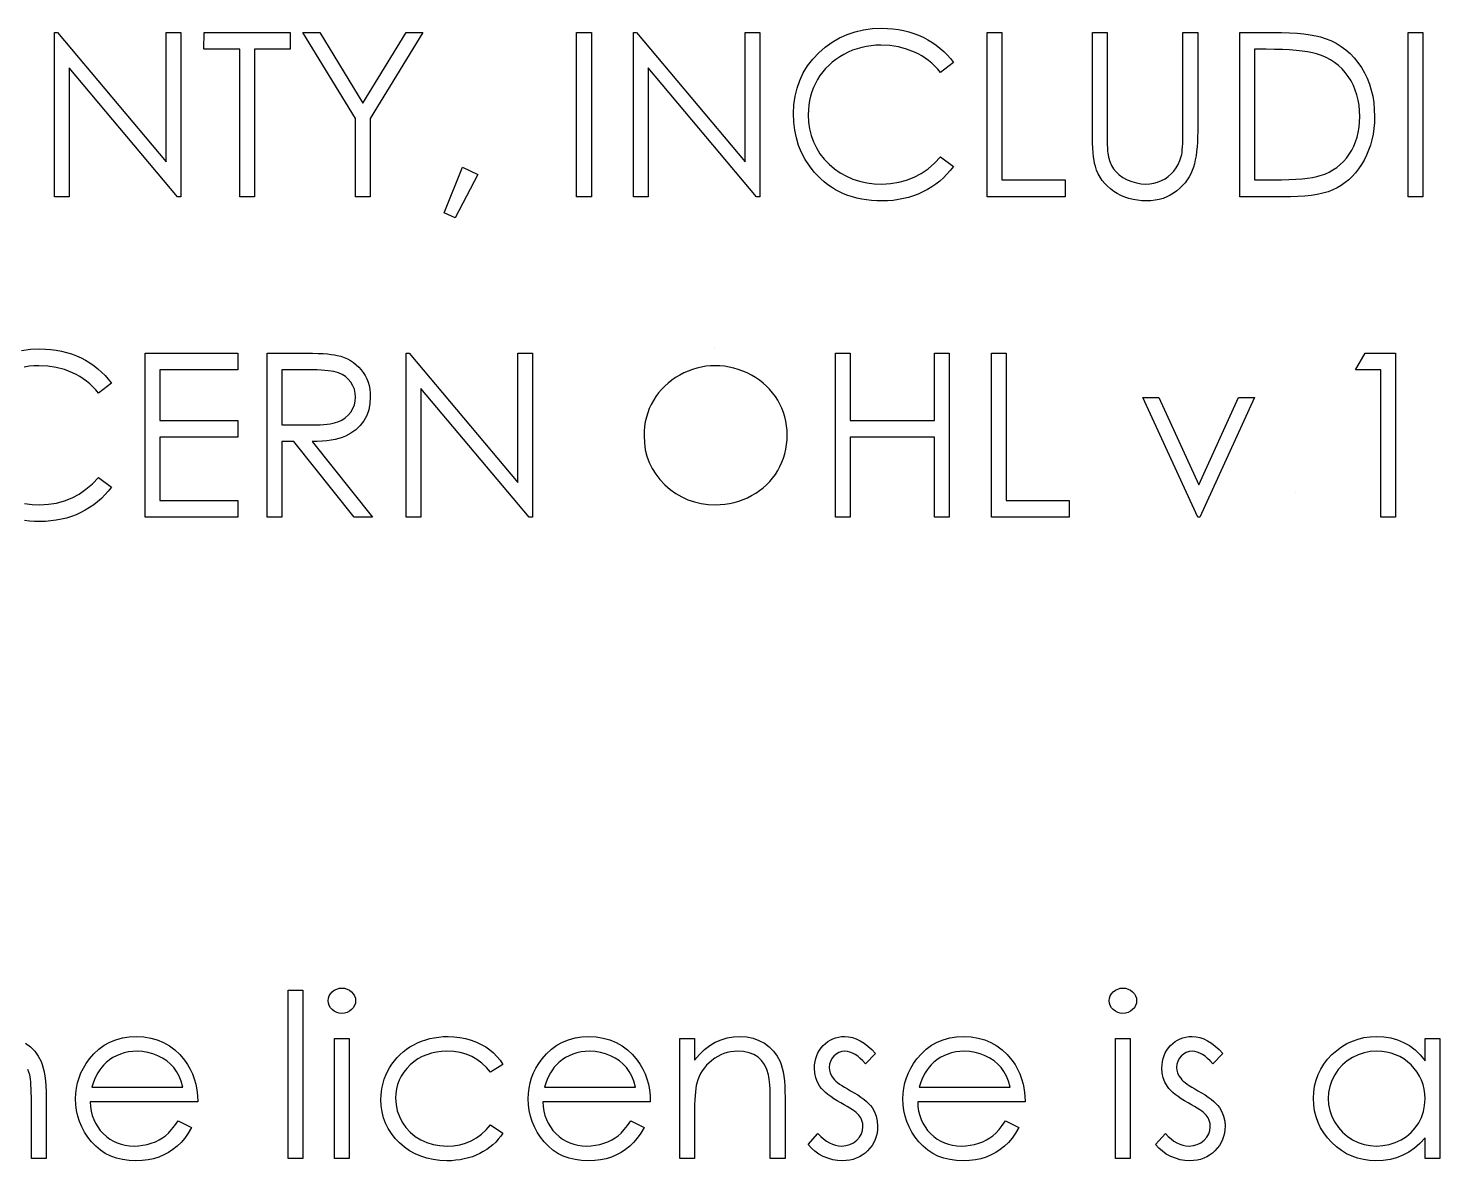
# Model space of a CAD drawing. Header units: millimetres. Extents: x 25 to 318, y 0 to 139.
# Drawn here: x 61.93 to 92.02, y 87.48 to 111.61 of the extents above; entities that cross this region are included whole.
import ezdxf

# ---------------------------------------------------------------- set-up
doc = ezdxf.new("R2010")
doc.units = ezdxf.units.MM

msp = doc.modelspace()

# ---------------------------------------------------------------- linework, layer by layer
at = {"color": 7, "linetype": 'Continuous'}
for p, q in [((76.558, 104.779), (76.558, 104.779)), ((88.943, 101.728), (88.942, 101.728))]:
    msp.add_line(p, q, dxfattribs=at)
at = {"color": 7, "linetype": 'Continuous', "flags": 128}
for points in [[(62.491, 108.023), (62.491, 111.523), (62.491, 111.523), (62.557, 111.523), (62.557, 111.523), (64.869, 108.768), (64.869, 108.768), (64.869, 111.523), (64.869, 111.523), (65.183, 111.523), (65.183, 111.523), (65.183, 108.023), (65.183, 108.023), (65.111, 108.023), (65.111, 108.023), (62.805, 110.771), (62.805, 110.771), (62.805, 108.023), (62.805, 108.023), (62.491, 108.023)], [(65.676, 111.164), (65.677, 111.523), (65.677, 111.523), (67.516, 111.523), (67.516, 111.523), (67.516, 111.164), (67.516, 111.164), (66.753, 111.164), (66.753, 111.164), (66.753, 108.023), (66.753, 108.023), (66.439, 108.023), (66.439, 108.023), (66.439, 111.164), (66.439, 111.164), (65.677, 111.164)], [(67.785, 111.523), (68.145, 111.523), (68.145, 111.523), (69.065, 110.019), (69.065, 110.019), (69.983, 111.523), (69.983, 111.523), (70.343, 111.523), (70.343, 111.523), (69.221, 109.687), (69.221, 109.687), (69.221, 108.023), (69.221, 108.023), (68.907, 108.023), (68.907, 108.023), (68.907, 109.687), (68.907, 109.687), (67.785, 111.523)], [(73.619, 111.523), (73.933, 111.523), (73.933, 111.523), (73.933, 108.023), (73.933, 108.023), (73.619, 108.023), (73.619, 108.023), (73.619, 111.523)], [(74.83, 108.023), (74.83, 111.523), (74.83, 111.523), (74.896, 111.523), (74.896, 111.523), (77.209, 108.768), (77.209, 108.768), (77.209, 111.523), (77.209, 111.523), (77.523, 111.523), (77.523, 111.523), (77.523, 108.023), (77.523, 108.023), (77.451, 108.023), (77.451, 108.023), (75.144, 110.771), (75.144, 110.771), (75.144, 108.023), (75.144, 108.023), (74.83, 108.023)], [(81.651, 110.881), (81.376, 110.67), (81.376, 110.67), (81.316, 110.74), (81.254, 110.805), (81.189, 110.866), (81.121, 110.923), (81.049, 110.975), (80.976, 111.022), (80.899, 111.066), (80.819, 111.105), (80.652, 111.17), (80.477, 111.217), (80.295, 111.245), (80.104, 111.254), (80.104, 111.254), (79.999, 111.251), (79.895, 111.241), (79.794, 111.226), (79.695, 111.204), (79.597, 111.176), (79.501, 111.142), (79.408, 111.102), (79.316, 111.055), (79.228, 111.003), (79.145, 110.947), (79.067, 110.887), (78.994, 110.822), (78.926, 110.754), (78.864, 110.681), (78.806, 110.603), (78.754, 110.522), (78.707, 110.437), (78.667, 110.349), (78.633, 110.259), (78.604, 110.166), (78.583, 110.071), (78.567, 109.973), (78.558, 109.872), (78.555, 109.769), (78.555, 109.769), (78.562, 109.614), (78.583, 109.467), (78.617, 109.325), (78.666, 109.19), (78.729, 109.061), (78.806, 108.939), (78.896, 108.824), (79.001, 108.715), (79.116, 108.616), (79.238, 108.53), (79.368, 108.458), (79.505, 108.398), (79.649, 108.352), (79.801, 108.319), (79.96, 108.298), (80.126, 108.292), (80.126, 108.292), (80.309, 108.301), (80.484, 108.329), (80.652, 108.374), (80.812, 108.438), (80.964, 108.52), (81.11, 108.62), (81.246, 108.739), (81.376, 108.875), (81.376, 108.875), (81.651, 108.667), (81.651, 108.667), (81.584, 108.582), (81.512, 108.502), (81.437, 108.427), (81.358, 108.357), (81.274, 108.291), (81.187, 108.23), (81.095, 108.175), (81, 108.125), (80.901, 108.08), (80.799, 108.041), (80.695, 108.008), (80.587, 107.981), (80.476, 107.96), (80.363, 107.945), (80.247, 107.936), (80.128, 107.933), (80.128, 107.933), (80.015, 107.935), (79.905, 107.943), (79.798, 107.955), (79.695, 107.972), (79.594, 107.993), (79.496, 108.019), (79.402, 108.05), (79.31, 108.086), (79.221, 108.127), (79.135, 108.172), (79.053, 108.223), (78.973, 108.277), (78.896, 108.337), (78.823, 108.402), (78.752, 108.471), (78.684, 108.545), (78.684, 108.545), (78.581, 108.678), (78.49, 108.817), (78.414, 108.963), (78.351, 109.116), (78.303, 109.275), (78.269, 109.441), (78.248, 109.614), (78.241, 109.793), (78.241, 109.793), (78.249, 109.982), (78.274, 110.163), (78.316, 110.336), (78.375, 110.501), (78.45, 110.659), (78.543, 110.81), (78.651, 110.952), (78.778, 111.088), (78.916, 111.211), (79.063, 111.317), (79.219, 111.407), (79.383, 111.482), (79.555, 111.539), (79.736, 111.58), (79.926, 111.604), (80.124, 111.613), (80.124, 111.613), (80.244, 111.61), (80.362, 111.601), (80.476, 111.585), (80.588, 111.564), (80.697, 111.538), (80.803, 111.504), (80.906, 111.465), (81.005, 111.42), (81.101, 111.369), (81.193, 111.314), (81.281, 111.254), (81.363, 111.189), (81.442, 111.119), (81.516, 111.045), (81.586, 110.965), (81.651, 110.881)], [(82.369, 111.523), (82.683, 111.523), (82.683, 111.523), (82.683, 108.382), (82.683, 108.382), (84.029, 108.382), (84.029, 108.382), (84.029, 108.023), (84.029, 108.023), (82.369, 108.023), (82.369, 108.023), (82.369, 111.523)], [(84.612, 111.523), (84.927, 111.523), (84.927, 111.523), (84.927, 109.426), (84.927, 109.426), (84.927, 109.337), (84.927, 109.257), (84.929, 109.185), (84.93, 109.123), (84.932, 109.069), (84.934, 109.024), (84.937, 108.988), (84.941, 108.96), (84.941, 108.96), (84.958, 108.862), (84.984, 108.772), (85.019, 108.69), (85.062, 108.617), (85.116, 108.551), (85.182, 108.49), (85.262, 108.435), (85.354, 108.385), (85.453, 108.345), (85.552, 108.315), (85.651, 108.298), (85.751, 108.292), (85.751, 108.292), (85.837, 108.297), (85.921, 108.31), (86.003, 108.333), (86.083, 108.365), (86.16, 108.406), (86.229, 108.453), (86.292, 108.507), (86.349, 108.568), (86.399, 108.636), (86.442, 108.712), (86.477, 108.793), (86.506, 108.882), (86.506, 108.882), (86.515, 108.92), (86.522, 108.966), (86.528, 109.021), (86.533, 109.084), (86.537, 109.157), (86.54, 109.238), (86.541, 109.328), (86.542, 109.426), (86.542, 109.426), (86.542, 111.523), (86.542, 111.523), (86.856, 111.523), (86.856, 111.523), (86.856, 109.409), (86.856, 109.409), (86.855, 109.295), (86.85, 109.186), (86.843, 109.082), (86.834, 108.985), (86.821, 108.893), (86.806, 108.807), (86.788, 108.725), (86.767, 108.65), (86.742, 108.58), (86.712, 108.511), (86.676, 108.444), (86.634, 108.38), (86.587, 108.318), (86.534, 108.259), (86.476, 108.202), (86.412, 108.147), (86.344, 108.097), (86.273, 108.054), (86.197, 108.017), (86.118, 107.986), (86.036, 107.963), (85.951, 107.946), (85.861, 107.937), (85.769, 107.933), (85.769, 107.933), (85.668, 107.937), (85.571, 107.946), (85.478, 107.962), (85.388, 107.984), (85.302, 108.012), (85.22, 108.047), (85.141, 108.088), (85.066, 108.135), (84.996, 108.188), (84.932, 108.244), (84.874, 108.305), (84.822, 108.371), (84.776, 108.439), (84.736, 108.513), (84.703, 108.59), (84.675, 108.671), (84.675, 108.671), (84.66, 108.728), (84.647, 108.794), (84.637, 108.871), (84.628, 108.958), (84.622, 109.056), (84.617, 109.163), (84.613, 109.281), (84.612, 109.409), (84.612, 109.409), (84.612, 111.523)], [(87.753, 108.023), (87.753, 111.523), (87.753, 111.523), (88.46, 111.523), (88.46, 111.523), (88.645, 111.521), (88.816, 111.515), (88.975, 111.505), (89.121, 111.491), (89.252, 111.474), (89.372, 111.452), (89.477, 111.426), (89.571, 111.397), (89.571, 111.397), (89.691, 111.348), (89.805, 111.292), (89.912, 111.226), (90.012, 111.153), (90.106, 111.071), (90.193, 110.982), (90.273, 110.884), (90.345, 110.778), (90.411, 110.665), (90.468, 110.548), (90.516, 110.424), (90.555, 110.296), (90.586, 110.162), (90.608, 110.023), (90.621, 109.878), (90.625, 109.729), (90.625, 109.729), (90.622, 109.599), (90.611, 109.474), (90.594, 109.352), (90.57, 109.234), (90.539, 109.121), (90.5, 109.011), (90.456, 108.905), (90.404, 108.803), (90.346, 108.706), (90.285, 108.617), (90.219, 108.533), (90.15, 108.456), (90.076, 108.385), (89.998, 108.322), (89.915, 108.264), (89.829, 108.213), (89.736, 108.168), (89.635, 108.129), (89.524, 108.097), (89.405, 108.071), (89.276, 108.05), (89.139, 108.035), (88.993, 108.026), (88.838, 108.023), (88.838, 108.023), (87.753, 108.023)], [(91.343, 111.523), (91.657, 111.523), (91.657, 111.523), (91.657, 108.023), (91.657, 108.023), (91.343, 108.023), (91.343, 108.023), (91.343, 111.523)], [(88.067, 108.382), (88.469, 108.382), (88.469, 108.382), (88.642, 108.383), (88.802, 108.387), (88.948, 108.394), (89.08, 108.404), (89.198, 108.417), (89.303, 108.432), (89.393, 108.45), (89.47, 108.471), (89.47, 108.471), (89.565, 108.506), (89.656, 108.547), (89.74, 108.594), (89.82, 108.648), (89.894, 108.708), (89.963, 108.775), (90.027, 108.847), (90.086, 108.926), (90.139, 109.011), (90.184, 109.1), (90.223, 109.193), (90.255, 109.291), (90.28, 109.394), (90.297, 109.502), (90.308, 109.613), (90.311, 109.729), (90.311, 109.729), (90.308, 109.852), (90.296, 109.97), (90.277, 110.083), (90.25, 110.191), (90.216, 110.296), (90.174, 110.395), (90.125, 110.491), (90.067, 110.581), (90.003, 110.666), (89.933, 110.744), (89.857, 110.815), (89.776, 110.879), (89.689, 110.936), (89.595, 110.987), (89.495, 111.029), (89.389, 111.066), (89.389, 111.066), (89.301, 111.089), (89.2, 111.109), (89.085, 111.125), (88.957, 111.139), (88.816, 111.15), (88.662, 111.158), (88.495, 111.163), (88.314, 111.164), (88.314, 111.164), (88.068, 111.164), (88.068, 111.164), (88.068, 108.382)], [(71.189, 108.651), (71.51, 108.495), (71.51, 108.495), (71.027, 107.574), (71.027, 107.574), (70.792, 107.677), (70.792, 107.677), (71.189, 108.651)], [(61.787, 104.746), (61.977, 104.771), (62.175, 104.779), (62.175, 104.779), (62.296, 104.777), (62.413, 104.767), (62.528, 104.752), (62.639, 104.731), (62.748, 104.704), (62.854, 104.671), (62.957, 104.631), (63.056, 104.587), (63.152, 104.536), (63.244, 104.481), (63.332, 104.42), (63.415, 104.356), (63.493, 104.286), (63.568, 104.211), (63.637, 104.131), (63.702, 104.047)], [(63.702, 104.047), (63.427, 103.837), (63.427, 103.837), (63.368, 103.906), (63.305, 103.972), (63.24, 104.033), (63.172, 104.089), (63.101, 104.141), (63.027, 104.189), (62.95, 104.232), (62.87, 104.272), (62.703, 104.337), (62.528, 104.383), (62.346, 104.411), (62.155, 104.42), (62.155, 104.42), (62.05, 104.418), (61.947, 104.408), (61.845, 104.392)], [(64.42, 104.69), (66.394, 104.69), (66.394, 104.69), (66.394, 104.331), (66.394, 104.331), (64.734, 104.331), (64.734, 104.331), (64.734, 103.254), (64.734, 103.254), (66.394, 103.254), (66.394, 103.254), (66.394, 102.895), (66.394, 102.895), (64.734, 102.895), (64.734, 102.895), (64.734, 101.549), (64.734, 101.549), (66.394, 101.549), (66.394, 101.549), (66.394, 101.19), (66.394, 101.19), (64.42, 101.19), (64.42, 101.19), (64.42, 104.69)], [(67.023, 104.69), (67.723, 104.69), (67.723, 104.69), (67.863, 104.689), (67.992, 104.687), (68.109, 104.683), (68.214, 104.678), (68.307, 104.671), (68.388, 104.663), (68.459, 104.653), (68.516, 104.642), (68.516, 104.642), (68.592, 104.622), (68.665, 104.596), (68.735, 104.565), (68.8, 104.529), (68.862, 104.488), (68.92, 104.441), (68.975, 104.39), (69.025, 104.333), (69.071, 104.273), (69.111, 104.209), (69.145, 104.141), (69.172, 104.07), (69.194, 103.996), (69.209, 103.919), (69.219, 103.838), (69.221, 103.754), (69.221, 103.754), (69.213, 103.614), (69.187, 103.484), (69.144, 103.362), (69.083, 103.248), (69.007, 103.146), (68.916, 103.057), (68.809, 102.981), (68.689, 102.919), (68.621, 102.893), (68.548, 102.869), (68.469, 102.851), (68.384, 102.834), (68.292, 102.822), (68.194, 102.813), (68.09, 102.807), (67.98, 102.805), (67.98, 102.805), (69.266, 101.19), (69.266, 101.19), (68.878, 101.19), (68.878, 101.19), (67.592, 102.805), (67.592, 102.805), (67.337, 102.805), (67.337, 102.805), (67.337, 101.19), (67.337, 101.19), (67.023, 101.19), (67.023, 101.19), (67.023, 104.69)], [(69.984, 101.19), (69.984, 104.69), (69.984, 104.69), (70.05, 104.69), (70.05, 104.69), (72.362, 101.935), (72.362, 101.935), (72.362, 104.69), (72.362, 104.69), (72.677, 104.69), (72.677, 104.69), (72.677, 101.19), (72.677, 101.19), (72.605, 101.19), (72.605, 101.19), (70.298, 103.938), (70.298, 103.938), (70.298, 101.19), (70.298, 101.19), (69.984, 101.19)], [(76.573, 104.42), (76.474, 104.418), (76.376, 104.408), (76.279, 104.392), (76.184, 104.371), (76.09, 104.342), (75.996, 104.307), (75.905, 104.267), (75.815, 104.22), (75.728, 104.168), (75.646, 104.111), (75.569, 104.05), (75.496, 103.985), (75.429, 103.916), (75.366, 103.842), (75.309, 103.763), (75.256, 103.681), (75.209, 103.595), (75.168, 103.507), (75.133, 103.416), (75.105, 103.322), (75.083, 103.227), (75.067, 103.129), (75.058, 103.029), (75.055, 102.926), (75.055, 102.926), (75.062, 102.774), (75.083, 102.629), (75.117, 102.49), (75.166, 102.357), (75.229, 102.229), (75.305, 102.108), (75.395, 101.993), (75.5, 101.884), (75.614, 101.784), (75.734, 101.698), (75.86, 101.625), (75.991, 101.565), (76.128, 101.518), (76.27, 101.485), (76.419, 101.465), (76.573, 101.459), (76.573, 101.459), (76.677, 101.462), (76.779, 101.471), (76.879, 101.486), (76.977, 101.508), (77.073, 101.535), (77.167, 101.568), (77.259, 101.608), (77.349, 101.654), (77.436, 101.705), (77.518, 101.76), (77.595, 101.821), (77.667, 101.885), (77.734, 101.954), (77.797, 102.027), (77.854, 102.105), (77.906, 102.188), (77.953, 102.274), (77.994, 102.363), (78.028, 102.453), (78.056, 102.546), (78.078, 102.642), (78.093, 102.739), (78.103, 102.839), (78.106, 102.942), (78.106, 102.942), (78.103, 103.043), (78.093, 103.143), (78.078, 103.24), (78.056, 103.334), (78.028, 103.426), (77.994, 103.515), (77.953, 103.602), (77.906, 103.687), (77.854, 103.768), (77.796, 103.845), (77.733, 103.918), (77.666, 103.987), (77.593, 104.052), (77.514, 104.112), (77.432, 104.168), (77.343, 104.22), (77.252, 104.267), (77.159, 104.307), (77.065, 104.342), (76.969, 104.371), (76.872, 104.392), (76.774, 104.408), (76.674, 104.418), (76.573, 104.42)], [(79.138, 104.69), (79.452, 104.69), (79.452, 104.69), (79.452, 103.254), (79.452, 103.254), (81.247, 103.254), (81.247, 103.254), (81.247, 104.69), (81.247, 104.69), (81.561, 104.69), (81.561, 104.69), (81.561, 101.19), (81.561, 101.19), (81.247, 101.19), (81.247, 101.19), (81.247, 102.895), (81.247, 102.895), (79.452, 102.895), (79.452, 102.895), (79.452, 101.19), (79.452, 101.19), (79.138, 101.19), (79.138, 101.19), (79.138, 104.69)], [(82.458, 104.69), (82.773, 104.69), (82.773, 104.69), (82.773, 101.549), (82.773, 101.549), (84.119, 101.549), (84.119, 101.549), (84.119, 101.19), (84.119, 101.19), (82.459, 101.19), (82.459, 101.19), (82.459, 104.69)], [(90.427, 104.69), (91.074, 104.69), (91.074, 104.69), (91.074, 101.19), (91.074, 101.19), (90.76, 101.19), (90.76, 101.19), (90.76, 104.331), (90.76, 104.331), (90.221, 104.331), (90.221, 104.331), (90.427, 104.69)], [(67.337, 104.331), (67.337, 103.164), (67.337, 103.164), (67.978, 103.159), (67.978, 103.159), (68.067, 103.16), (68.151, 103.163), (68.229, 103.168), (68.302, 103.175), (68.367, 103.184), (68.427, 103.195), (68.481, 103.209), (68.529, 103.224), (68.613, 103.262), (68.688, 103.309), (68.752, 103.367), (68.807, 103.433), (68.851, 103.507), (68.882, 103.585), (68.901, 103.668), (68.907, 103.754), (68.907, 103.754), (68.901, 103.838), (68.882, 103.919), (68.85, 103.995), (68.806, 104.068), (68.751, 104.134), (68.689, 104.189), (68.618, 104.235), (68.54, 104.27), (68.495, 104.284), (68.444, 104.296), (68.386, 104.307), (68.321, 104.315), (68.249, 104.322), (68.17, 104.327), (68.085, 104.33), (67.993, 104.331), (67.993, 104.331), (67.337, 104.331)], [(85.689, 103.747), (86.029, 103.747), (86.029, 103.747), (86.878, 101.885), (86.878, 101.885), (87.727, 103.747), (87.727, 103.747), (88.068, 103.747), (88.068, 103.747), (86.901, 101.19), (86.901, 101.19), (86.856, 101.19), (86.856, 101.19), (85.689, 103.747)], [(61.852, 101.485), (62.011, 101.465), (62.177, 101.459), (62.177, 101.459), (62.36, 101.468), (62.535, 101.495), (62.703, 101.541), (62.864, 101.605), (63.016, 101.687), (63.161, 101.787), (63.298, 101.905), (63.427, 102.042), (63.427, 102.042), (63.702, 101.834), (63.702, 101.834), (63.635, 101.749), (63.563, 101.668), (63.488, 101.593), (63.409, 101.523), (63.326, 101.457), (63.238, 101.397), (63.146, 101.342), (63.051, 101.291), (62.952, 101.246), (62.85, 101.208), (62.746, 101.175), (62.638, 101.148), (62.528, 101.126), (62.414, 101.112), (62.298, 101.103), (62.179, 101.1), (62.179, 101.1), (62.066, 101.102), (61.956, 101.11), (61.85, 101.122)], [(67.471, 91.113), (67.785, 91.113), (67.785, 91.113), (67.785, 87.523), (67.785, 87.523), (67.471, 87.523), (67.471, 87.523), (67.471, 91.113)], [(68.614, 91.158), (68.672, 91.153), (68.726, 91.138), (68.776, 91.113), (68.821, 91.078), (68.859, 91.037), (68.886, 90.991), (68.902, 90.941), (68.907, 90.887), (68.907, 90.887), (68.902, 90.834), (68.886, 90.785), (68.859, 90.74), (68.821, 90.698), (68.776, 90.664), (68.726, 90.639), (68.672, 90.624), (68.614, 90.619), (68.614, 90.619), (68.557, 90.624), (68.504, 90.639), (68.454, 90.664), (68.409, 90.698), (68.372, 90.74), (68.346, 90.785), (68.33, 90.834), (68.324, 90.887), (68.324, 90.887), (68.33, 90.941), (68.346, 90.991), (68.372, 91.037), (68.409, 91.078), (68.454, 91.113), (68.504, 91.138), (68.557, 91.153), (68.614, 91.158)], [(85.262, 91.158), (85.32, 91.153), (85.374, 91.138), (85.424, 91.113), (85.468, 91.078), (85.506, 91.037), (85.533, 90.991), (85.549, 90.941), (85.555, 90.887), (85.555, 90.887), (85.549, 90.834), (85.533, 90.785), (85.506, 90.74), (85.468, 90.698), (85.424, 90.664), (85.374, 90.639), (85.32, 90.624), (85.262, 90.619), (85.262, 90.619), (85.204, 90.624), (85.152, 90.639), (85.102, 90.664), (85.057, 90.698), (85.02, 90.74), (84.993, 90.785), (84.977, 90.834), (84.971, 90.887), (84.971, 90.887), (84.977, 90.941), (84.993, 90.991), (85.02, 91.037), (85.057, 91.078), (85.102, 91.113), (85.152, 91.138), (85.204, 91.153), (85.262, 91.158)], [(61.871, 89.981), (61.976, 89.903), (62.067, 89.812), (62.143, 89.708), (62.204, 89.593), (62.229, 89.527), (62.251, 89.453), (62.269, 89.371), (62.284, 89.28), (62.296, 89.18), (62.304, 89.072), (62.31, 88.955), (62.311, 88.829), (62.311, 88.829), (62.311, 87.523), (62.311, 87.523), (61.997, 87.523), (61.997, 87.523), (61.997, 88.726), (61.997, 88.726), (61.996, 88.83), (61.995, 88.926), (61.992, 89.012), (61.988, 89.09), (61.983, 89.158), (61.977, 89.217), (61.969, 89.267), (61.961, 89.308), (61.961, 89.308), (61.923, 89.426)], [(65.128, 88.331), (65.407, 88.184), (65.407, 88.184), (65.339, 88.067), (65.265, 87.962), (65.186, 87.868), (65.102, 87.787), (65.013, 87.716), (64.919, 87.654), (64.819, 87.601), (64.714, 87.557), (64.602, 87.522), (64.484, 87.498), (64.358, 87.483), (64.226, 87.478), (64.226, 87.478), (64.079, 87.484), (63.94, 87.503), (63.809, 87.535), (63.687, 87.579), (63.573, 87.636), (63.467, 87.705), (63.369, 87.787), (63.28, 87.882), (63.2, 87.984), (63.131, 88.09), (63.073, 88.199), (63.025, 88.312), (62.987, 88.428), (62.96, 88.547), (62.945, 88.669), (62.939, 88.795), (62.939, 88.795), (62.944, 88.913), (62.958, 89.028), (62.981, 89.139), (63.013, 89.248), (63.054, 89.353), (63.105, 89.454), (63.165, 89.553), (63.234, 89.649), (63.234, 89.649), (63.331, 89.76), (63.436, 89.858), (63.549, 89.939), (63.671, 90.006), (63.8, 90.058), (63.936, 90.096), (64.081, 90.118), (64.234, 90.125), (64.234, 90.125), (64.391, 90.118), (64.54, 90.094), (64.681, 90.055), (64.813, 90), (64.938, 89.929), (65.055, 89.842), (65.163, 89.74), (65.264, 89.622), (65.264, 89.622), (65.328, 89.53), (65.383, 89.433), (65.431, 89.33), (65.47, 89.222), (65.501, 89.109), (65.523, 88.99), (65.536, 88.865), (65.542, 88.734), (65.542, 88.734), (63.253, 88.734), (63.253, 88.734), (63.26, 88.633), (63.274, 88.537), (63.296, 88.445), (63.327, 88.358), (63.365, 88.276), (63.411, 88.198), (63.466, 88.125), (63.528, 88.056), (63.597, 87.995), (63.669, 87.941), (63.746, 87.895), (63.826, 87.858), (63.91, 87.829), (63.999, 87.809), (64.091, 87.796), (64.187, 87.792), (64.187, 87.792), (64.281, 87.796), (64.372, 87.807), (64.464, 87.826), (64.553, 87.852), (64.64, 87.884), (64.719, 87.922), (64.791, 87.964), (64.857, 88.011), (64.921, 88.068), (64.987, 88.141), (65.057, 88.228), (65.128, 88.331)], [(68.458, 90.081), (68.773, 90.081), (68.773, 90.081), (68.773, 87.523), (68.773, 87.523), (68.459, 87.523), (68.459, 87.523), (68.459, 90.081)], [(72.048, 89.526), (71.785, 89.363), (71.785, 89.363), (71.696, 89.468), (71.599, 89.559), (71.494, 89.636), (71.382, 89.699), (71.262, 89.748), (71.133, 89.783), (70.998, 89.804), (70.854, 89.811), (70.854, 89.811), (70.739, 89.806), (70.629, 89.793), (70.523, 89.77), (70.423, 89.738), (70.328, 89.697), (70.237, 89.647), (70.152, 89.588), (70.071, 89.519), (69.998, 89.444), (69.935, 89.365), (69.881, 89.282), (69.838, 89.195), (69.803, 89.105), (69.779, 89.01), (69.765, 88.911), (69.76, 88.809), (69.76, 88.809), (69.769, 88.675), (69.796, 88.545), (69.84, 88.419), (69.903, 88.297), (69.981, 88.184), (70.073, 88.084), (70.178, 87.998), (70.296, 87.925), (70.425, 87.866), (70.561, 87.825), (70.705, 87.801), (70.856, 87.792), (70.856, 87.792), (70.995, 87.799), (71.128, 87.82), (71.253, 87.855), (71.373, 87.904), (71.486, 87.967), (71.592, 88.045), (71.692, 88.136), (71.785, 88.241), (71.785, 88.241), (72.048, 88.068), (72.048, 88.068), (72.001, 88), (71.949, 87.936), (71.893, 87.876), (71.833, 87.819), (71.77, 87.767), (71.702, 87.719), (71.63, 87.674), (71.555, 87.633), (71.477, 87.597), (71.396, 87.565), (71.312, 87.538), (71.225, 87.517), (71.136, 87.5), (71.044, 87.488), (70.949, 87.48), (70.851, 87.478), (70.851, 87.478), (70.703, 87.484), (70.561, 87.502), (70.426, 87.531), (70.297, 87.573), (70.174, 87.626), (70.058, 87.691), (69.948, 87.768), (69.845, 87.857), (69.751, 87.955), (69.671, 88.058), (69.602, 88.165), (69.546, 88.278), (69.502, 88.396), (69.471, 88.519), (69.452, 88.648), (69.446, 88.781), (69.446, 88.781), (69.449, 88.871), (69.458, 88.96), (69.472, 89.048), (69.493, 89.133), (69.519, 89.218), (69.551, 89.3), (69.589, 89.381), (69.632, 89.46), (69.681, 89.537), (69.735, 89.608), (69.792, 89.676), (69.854, 89.739), (69.92, 89.798), (69.991, 89.853), (70.067, 89.903), (70.146, 89.949), (70.229, 89.991), (70.314, 90.027), (70.402, 90.057), (70.493, 90.081), (70.585, 90.101), (70.68, 90.114), (70.777, 90.123), (70.877, 90.125), (70.877, 90.125), (71.003, 90.121), (71.127, 90.106), (71.248, 90.082), (71.368, 90.048), (71.481, 90.006), (71.586, 89.958), (71.682, 89.904), (71.769, 89.844), (71.848, 89.778), (71.921, 89.703), (71.988, 89.619), (72.048, 89.526)], [(74.776, 88.331), (75.055, 88.184), (75.055, 88.184), (74.986, 88.067), (74.912, 87.962), (74.834, 87.868), (74.75, 87.787), (74.661, 87.716), (74.567, 87.654), (74.466, 87.601), (74.361, 87.557), (74.25, 87.522), (74.131, 87.498), (74.006, 87.483), (73.873, 87.478), (73.873, 87.478), (73.726, 87.484), (73.587, 87.503), (73.457, 87.535), (73.334, 87.579), (73.221, 87.636), (73.115, 87.705), (73.017, 87.787), (72.928, 87.882), (72.848, 87.984), (72.778, 88.09), (72.72, 88.199), (72.672, 88.312), (72.634, 88.428), (72.608, 88.547), (72.592, 88.669), (72.587, 88.795), (72.587, 88.795), (72.592, 88.913), (72.605, 89.028), (72.628, 89.139), (72.66, 89.248), (72.702, 89.353), (72.752, 89.454), (72.813, 89.553), (72.881, 89.649), (72.881, 89.649), (72.979, 89.76), (73.084, 89.858), (73.197, 89.939), (73.318, 90.006), (73.447, 90.058), (73.584, 90.096), (73.728, 90.118), (73.881, 90.125), (73.881, 90.125), (74.038, 90.118), (74.187, 90.094), (74.328, 90.055), (74.461, 90), (74.586, 89.929), (74.702, 89.842), (74.811, 89.74), (74.911, 89.622), (74.911, 89.622), (74.975, 89.53), (75.031, 89.433), (75.079, 89.33), (75.117, 89.222), (75.148, 89.109), (75.17, 88.99), (75.184, 88.865), (75.189, 88.734), (75.189, 88.734), (72.901, 88.734), (72.901, 88.734), (72.907, 88.633), (72.921, 88.537), (72.944, 88.445), (72.974, 88.358), (73.012, 88.276), (73.059, 88.198), (73.113, 88.125), (73.176, 88.056), (73.244, 87.995), (73.317, 87.941), (73.393, 87.895), (73.474, 87.858), (73.558, 87.829), (73.646, 87.809), (73.738, 87.796), (73.834, 87.792), (73.834, 87.792), (73.928, 87.796), (74.02, 87.807), (74.111, 87.826), (74.201, 87.852), (74.287, 87.884), (74.366, 87.922), (74.438, 87.964), (74.504, 88.011), (74.568, 88.068), (74.635, 88.141), (74.704, 88.228), (74.776, 88.331)], [(75.818, 90.081), (76.132, 90.081), (76.132, 90.081), (76.132, 89.619), (76.132, 89.619), (76.235, 89.743), (76.343, 89.849), (76.456, 89.935), (76.575, 90.005), (76.7, 90.057), (76.829, 90.095), (76.965, 90.118), (77.105, 90.125), (77.105, 90.125), (77.246, 90.116), (77.38, 90.09), (77.504, 90.044), (77.621, 89.981), (77.726, 89.903), (77.817, 89.811), (77.893, 89.708), (77.954, 89.591), (77.979, 89.526), (78.001, 89.452), (78.019, 89.37), (78.034, 89.279), (78.046, 89.179), (78.054, 89.071), (78.06, 88.954), (78.061, 88.829), (78.061, 88.829), (78.061, 87.523), (78.061, 87.523), (77.747, 87.523), (77.747, 87.523), (77.747, 88.726), (77.747, 88.726), (77.746, 88.83), (77.745, 88.926), (77.742, 89.012), (77.738, 89.09), (77.732, 89.158), (77.726, 89.217), (77.718, 89.267), (77.71, 89.308), (77.71, 89.308), (77.674, 89.426), (77.624, 89.528), (77.561, 89.614), (77.485, 89.685), (77.395, 89.741), (77.293, 89.78), (77.178, 89.804), (77.05, 89.811), (77.05, 89.811), (76.974, 89.809), (76.901, 89.799), (76.829, 89.784), (76.759, 89.763), (76.691, 89.735), (76.625, 89.702), (76.561, 89.662), (76.5, 89.616), (76.442, 89.566), (76.389, 89.513), (76.341, 89.457), (76.298, 89.398), (76.261, 89.337), (76.229, 89.272), (76.202, 89.204), (76.18, 89.134), (76.18, 89.134), (76.169, 89.082), (76.159, 89.02), (76.151, 88.95), (76.144, 88.868), (76.139, 88.778), (76.134, 88.678), (76.132, 88.568), (76.132, 88.448), (76.132, 88.448), (76.132, 87.523), (76.132, 87.523), (75.818, 87.523), (75.818, 87.523), (75.818, 90.081)], [(79.991, 89.762), (79.777, 89.542), (79.777, 89.542), (79.721, 89.605), (79.665, 89.66), (79.609, 89.706), (79.555, 89.744), (79.499, 89.774), (79.444, 89.795), (79.39, 89.807), (79.336, 89.811), (79.336, 89.811), (79.27, 89.805), (79.209, 89.785), (79.152, 89.753), (79.101, 89.708), (79.058, 89.654), (79.028, 89.596), (79.01, 89.534), (79.003, 89.467), (79.003, 89.467), (79.009, 89.407), (79.025, 89.349), (79.053, 89.291), (79.09, 89.235), (79.09, 89.235), (79.115, 89.206), (79.146, 89.177), (79.182, 89.145), (79.225, 89.113), (79.274, 89.079), (79.329, 89.045), (79.389, 89.009), (79.456, 88.971), (79.456, 88.971), (79.537, 88.925), (79.611, 88.88), (79.679, 88.834), (79.74, 88.789), (79.794, 88.744), (79.842, 88.7), (79.883, 88.656), (79.916, 88.612), (79.916, 88.612), (79.968, 88.522), (80.006, 88.426), (80.028, 88.324), (80.035, 88.217), (80.035, 88.217), (80.032, 88.141), (80.022, 88.068), (80.005, 87.998), (79.982, 87.932), (79.951, 87.867), (79.915, 87.806), (79.871, 87.748), (79.821, 87.693), (79.766, 87.642), (79.707, 87.599), (79.646, 87.562), (79.58, 87.532), (79.512, 87.508), (79.44, 87.491), (79.365, 87.482), (79.286, 87.478), (79.286, 87.478), (79.18, 87.484), (79.077, 87.501), (78.976, 87.53), (78.877, 87.57), (78.784, 87.62), (78.699, 87.68), (78.623, 87.748), (78.555, 87.824), (78.555, 87.824), (78.763, 88.061), (78.763, 88.061), (78.823, 87.998), (78.884, 87.944), (78.947, 87.897), (79.009, 87.859), (79.073, 87.83), (79.138, 87.809), (79.203, 87.796), (79.27, 87.792), (79.27, 87.792), (79.36, 87.8), (79.444, 87.823), (79.52, 87.861), (79.59, 87.915), (79.647, 87.979), (79.688, 88.049), (79.713, 88.123), (79.721, 88.204), (79.721, 88.204), (79.716, 88.27), (79.7, 88.333), (79.673, 88.392), (79.635, 88.448), (79.635, 88.448), (79.611, 88.474), (79.579, 88.503), (79.54, 88.534), (79.496, 88.566), (79.444, 88.6), (79.385, 88.635), (79.32, 88.672), (79.247, 88.711), (79.247, 88.711), (79.17, 88.755), (79.098, 88.8), (79.034, 88.844), (78.975, 88.887), (78.923, 88.931), (78.878, 88.974), (78.839, 89.018), (78.806, 89.06), (78.806, 89.06), (78.755, 89.15), (78.719, 89.246), (78.696, 89.347), (78.689, 89.454), (78.689, 89.454), (78.692, 89.525), (78.701, 89.593), (78.715, 89.657), (78.735, 89.719), (78.761, 89.777), (78.792, 89.832), (78.83, 89.885), (78.872, 89.934), (78.92, 89.979), (78.97, 90.017), (79.024, 90.05), (79.08, 90.078), (79.139, 90.099), (79.202, 90.114), (79.267, 90.123), (79.336, 90.125), (79.336, 90.125), (79.417, 90.12), (79.498, 90.103), (79.58, 90.074), (79.662, 90.034), (79.744, 89.983), (79.826, 89.921), (79.909, 89.847), (79.991, 89.762)], [(82.763, 88.331), (83.042, 88.184), (83.042, 88.184), (82.973, 88.067), (82.9, 87.962), (82.821, 87.868), (82.737, 87.787), (82.648, 87.716), (82.554, 87.654), (82.454, 87.601), (82.348, 87.557), (82.237, 87.522), (82.119, 87.498), (81.993, 87.483), (81.86, 87.478), (81.86, 87.478), (81.713, 87.484), (81.574, 87.503), (81.444, 87.535), (81.321, 87.579), (81.208, 87.636), (81.102, 87.705), (81.004, 87.787), (80.915, 87.882), (80.835, 87.984), (80.765, 88.09), (80.707, 88.199), (80.659, 88.312), (80.622, 88.428), (80.595, 88.547), (80.58, 88.669), (80.574, 88.795), (80.574, 88.795), (80.579, 88.913), (80.592, 89.028), (80.615, 89.139), (80.648, 89.248), (80.689, 89.353), (80.739, 89.454), (80.8, 89.553), (80.868, 89.649), (80.868, 89.649), (80.966, 89.76), (81.071, 89.858), (81.184, 89.939), (81.305, 90.006), (81.434, 90.058), (81.571, 90.096), (81.715, 90.118), (81.868, 90.125), (81.868, 90.125), (82.025, 90.118), (82.175, 90.094), (82.316, 90.055), (82.448, 90), (82.573, 89.929), (82.689, 89.842), (82.798, 89.74), (82.898, 89.622), (82.898, 89.622), (82.963, 89.53), (83.018, 89.433), (83.066, 89.33), (83.104, 89.222), (83.135, 89.109), (83.158, 88.99), (83.171, 88.865), (83.177, 88.734), (83.177, 88.734), (80.888, 88.734), (80.888, 88.734), (80.894, 88.633), (80.908, 88.537), (80.931, 88.445), (80.962, 88.358), (81, 88.276), (81.046, 88.198), (81.1, 88.125), (81.163, 88.056), (81.232, 87.995), (81.304, 87.941), (81.38, 87.895), (81.461, 87.858), (81.545, 87.829), (81.633, 87.809), (81.725, 87.796), (81.821, 87.792), (81.821, 87.792), (81.915, 87.796), (82.007, 87.807), (82.098, 87.826), (82.188, 87.852), (82.274, 87.884), (82.353, 87.922), (82.426, 87.964), (82.492, 88.011), (82.555, 88.068), (82.622, 88.141), (82.691, 88.228), (82.763, 88.331)], [(85.106, 90.081), (85.42, 90.081), (85.42, 90.081), (85.42, 87.523), (85.42, 87.523), (85.106, 87.523), (85.106, 87.523), (85.106, 90.081)], [(87.394, 89.762), (87.181, 89.542), (87.181, 89.542), (87.125, 89.605), (87.069, 89.66), (87.013, 89.706), (86.958, 89.744), (86.903, 89.774), (86.848, 89.795), (86.794, 89.807), (86.74, 89.811), (86.74, 89.811), (86.674, 89.805), (86.613, 89.785), (86.556, 89.753), (86.505, 89.708), (86.462, 89.654), (86.432, 89.596), (86.414, 89.534), (86.407, 89.467), (86.407, 89.467), (86.413, 89.407), (86.429, 89.349), (86.456, 89.291), (86.494, 89.235), (86.494, 89.235), (86.519, 89.206), (86.55, 89.177), (86.586, 89.145), (86.629, 89.113), (86.678, 89.079), (86.733, 89.045), (86.793, 89.009), (86.859, 88.971), (86.859, 88.971), (86.941, 88.925), (87.015, 88.88), (87.083, 88.834), (87.144, 88.789), (87.198, 88.744), (87.246, 88.7), (87.286, 88.656), (87.32, 88.612), (87.32, 88.612), (87.372, 88.522), (87.41, 88.426), (87.432, 88.324), (87.439, 88.217), (87.439, 88.217), (87.436, 88.141), (87.426, 88.068), (87.409, 87.998), (87.386, 87.932), (87.355, 87.867), (87.319, 87.806), (87.275, 87.748), (87.225, 87.693), (87.169, 87.642), (87.111, 87.599), (87.049, 87.562), (86.984, 87.532), (86.916, 87.508), (86.843, 87.491), (86.768, 87.482), (86.69, 87.478), (86.69, 87.478), (86.584, 87.484), (86.481, 87.501), (86.38, 87.53), (86.281, 87.57), (86.188, 87.62), (86.103, 87.68), (86.027, 87.748), (85.959, 87.824), (85.959, 87.824), (86.167, 88.061), (86.167, 88.061), (86.227, 87.998), (86.288, 87.944), (86.35, 87.897), (86.413, 87.859), (86.477, 87.83), (86.542, 87.809), (86.607, 87.796), (86.674, 87.792), (86.674, 87.792), (86.764, 87.8), (86.848, 87.823), (86.924, 87.861), (86.993, 87.915), (87.051, 87.979), (87.092, 88.049), (87.117, 88.123), (87.125, 88.204), (87.125, 88.204), (87.12, 88.27), (87.103, 88.333), (87.077, 88.392), (87.039, 88.448), (87.039, 88.448), (87.014, 88.474), (86.983, 88.503), (86.944, 88.534), (86.899, 88.566), (86.848, 88.6), (86.789, 88.635), (86.723, 88.672), (86.651, 88.711), (86.651, 88.711), (86.573, 88.755), (86.502, 88.8), (86.437, 88.844), (86.379, 88.887), (86.327, 88.931), (86.282, 88.974), (86.243, 89.018), (86.21, 89.06), (86.21, 89.06), (86.159, 89.15), (86.123, 89.246), (86.1, 89.347), (86.093, 89.454), (86.093, 89.454), (86.096, 89.525), (86.104, 89.593), (86.119, 89.657), (86.139, 89.719), (86.165, 89.777), (86.196, 89.832), (86.233, 89.885), (86.276, 89.934), (86.324, 89.979), (86.374, 90.017), (86.428, 90.05), (86.484, 90.078), (86.543, 90.099), (86.606, 90.114), (86.671, 90.123), (86.74, 90.125), (86.74, 90.125), (86.821, 90.12), (86.902, 90.103), (86.984, 90.074), (87.066, 90.034), (87.148, 89.983), (87.23, 89.921), (87.312, 89.847), (87.394, 89.762)], [(92.016, 90.081), (92.016, 87.523), (92.016, 87.523), (91.702, 87.523), (91.702, 87.523), (91.702, 87.965), (91.702, 87.965), (91.593, 87.848), (91.479, 87.747), (91.357, 87.662), (91.23, 87.595), (91.096, 87.544), (90.956, 87.507), (90.81, 87.485), (90.657, 87.478), (90.657, 87.478), (90.522, 87.484), (90.392, 87.503), (90.266, 87.533), (90.146, 87.575), (90.031, 87.629), (89.92, 87.696), (89.815, 87.775), (89.714, 87.866), (89.623, 87.965), (89.543, 88.07), (89.477, 88.18), (89.421, 88.296), (89.379, 88.416), (89.348, 88.542), (89.33, 88.673), (89.324, 88.809), (89.324, 88.809), (89.33, 88.942), (89.348, 89.071), (89.379, 89.194), (89.423, 89.314), (89.478, 89.427), (89.545, 89.536), (89.625, 89.64), (89.718, 89.739), (89.819, 89.83), (89.925, 89.908), (90.036, 89.975), (90.153, 90.029), (90.274, 90.071), (90.4, 90.102), (90.531, 90.119), (90.667, 90.125), (90.667, 90.125), (90.824, 90.118), (90.972, 90.095), (91.113, 90.055), (91.246, 90.001), (91.372, 89.931), (91.49, 89.841), (91.6, 89.734), (91.702, 89.607), (91.702, 89.607), (91.702, 90.081), (91.702, 90.081), (92.016, 90.081)], [(65.228, 89.049), (65.191, 89.173), (65.145, 89.283), (65.092, 89.381), (65.032, 89.465), (64.963, 89.539), (64.884, 89.606), (64.794, 89.665), (64.694, 89.716), (64.587, 89.758), (64.477, 89.788), (64.365, 89.806), (64.25, 89.811), (64.25, 89.811), (64.156, 89.808), (64.065, 89.797), (63.977, 89.778), (63.894, 89.752), (63.812, 89.717), (63.735, 89.677), (63.661, 89.628), (63.591, 89.572), (63.591, 89.572), (63.542, 89.525), (63.496, 89.473), (63.453, 89.417), (63.414, 89.354), (63.378, 89.286), (63.344, 89.212), (63.314, 89.133), (63.286, 89.049), (63.286, 89.049), (65.228, 89.049)], [(74.875, 89.049), (74.838, 89.173), (74.792, 89.283), (74.74, 89.381), (74.68, 89.465), (74.611, 89.539), (74.531, 89.606), (74.441, 89.665), (74.341, 89.716), (74.234, 89.758), (74.124, 89.788), (74.012, 89.806), (73.897, 89.811), (73.897, 89.811), (73.803, 89.808), (73.712, 89.797), (73.624, 89.778), (73.541, 89.752), (73.46, 89.717), (73.383, 89.677), (73.309, 89.628), (73.238, 89.572), (73.238, 89.572), (73.189, 89.525), (73.143, 89.473), (73.101, 89.417), (73.061, 89.354), (73.025, 89.286), (72.991, 89.212), (72.961, 89.133), (72.934, 89.049), (72.934, 89.049), (74.875, 89.049)], [(82.862, 89.049), (82.825, 89.173), (82.78, 89.283), (82.727, 89.381), (82.667, 89.465), (82.598, 89.539), (82.518, 89.606), (82.428, 89.665), (82.328, 89.716), (82.222, 89.758), (82.111, 89.788), (81.999, 89.806), (81.884, 89.811), (81.884, 89.811), (81.79, 89.808), (81.699, 89.797), (81.612, 89.778), (81.528, 89.752), (81.447, 89.717), (81.37, 89.677), (81.296, 89.628), (81.225, 89.572), (81.225, 89.572), (81.176, 89.525), (81.131, 89.473), (81.088, 89.417), (81.049, 89.354), (81.012, 89.286), (80.978, 89.212), (80.948, 89.133), (80.921, 89.049), (80.921, 89.049), (82.862, 89.049)], [(90.671, 89.811), (90.534, 89.803), (90.402, 89.778), (90.276, 89.737), (90.155, 89.68), (90.043, 89.607), (89.942, 89.521), (89.854, 89.422), (89.778, 89.309), (89.717, 89.189), (89.673, 89.064), (89.646, 88.936), (89.638, 88.805), (89.638, 88.805), (89.647, 88.675), (89.673, 88.547), (89.717, 88.422), (89.779, 88.3), (89.856, 88.187), (89.944, 88.087), (90.045, 88), (90.158, 87.926), (90.28, 87.867), (90.405, 87.826), (90.535, 87.801), (90.669, 87.792), (90.669, 87.792), (90.805, 87.801), (90.937, 87.825), (91.066, 87.866), (91.19, 87.925), (91.306, 87.997), (91.408, 88.081), (91.495, 88.177), (91.569, 88.284), (91.627, 88.401), (91.669, 88.526), (91.694, 88.657), (91.702, 88.796), (91.702, 88.796), (91.697, 88.902), (91.683, 89.004), (91.66, 89.101), (91.628, 89.194), (91.586, 89.282), (91.535, 89.366), (91.474, 89.445), (91.404, 89.52), (91.328, 89.588), (91.247, 89.648), (91.162, 89.698), (91.073, 89.738), (90.979, 89.771), (90.88, 89.793), (90.778, 89.807), (90.671, 89.811)]]:
    msp.add_lwpolyline(points, dxfattribs=at)

doc.saveas('drawing.dxf')
